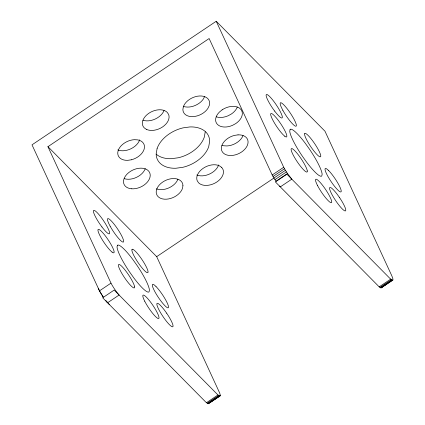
<?xml version="1.0" encoding="UTF-8"?>
<svg xmlns="http://www.w3.org/2000/svg" width="425" height="425" viewBox="0 0 425 425"><rect width="100%" height="100%" fill="white"/><g stroke="black" fill="none" stroke-linecap="round" stroke-linejoin="round"><path stroke-width="0.64" d="M205.238 131.808L204.292 137.126A28.162 18.7 -24.8 0 1 178.373 157.755L171.456 158.695A28.162 18.7 -24.8 0 1 156.188 154.163M98.255 288.23L99.482 290.854A12.447 2.173 56.1 0 0 103.27 297.118L99.482 290.854L32.002 144.84L216.229 21.25L324.987 131.224L391.898 275.974L392.971 279.066L392.854 280.064L392.068 280.086L389.821 278.317L286.902 174.192L275.384 181.916L379.18 286.859L381.023 287.922L381.459 286.79M279.618 186.06L280.314 186.878L291.832 179.153L287.502 173.517L275.984 181.241L273.928 178.043L272.202 174.988L209.132 38.532L47.935 146.678L156.687 256.652L219.688 393.035L220.235 394.899L220.113 395.888L219.332 395.919L217.967 394.979L114.187 290.062L102.675 297.787L205.588 401.896L207.814 403.644L208.287 403.75L208.744 403.235M204.568 96.592L203.479 98.834A14.083 9.35 -24.8 0 1 183.52 106.42M99.482 290.854L110.994 283.13L47.935 146.678M272.202 174.988L283.719 167.264L216.229 21.25M273.015 176.481L284.527 168.757L283.719 167.264M156.687 256.652L285.446 170.319L284.527 168.757M274.927 179.642L286.445 171.918L285.446 170.319M206.454 402.703L217.967 394.979M379.18 286.859L390.692 279.135M207.198 403.288L218.716 395.563M379.934 287.454L391.446 279.73M207.814 403.644L219.332 395.919M380.556 287.81L392.068 280.086M209.838 402.502L212.58 400.658M213.679 399.925L220.256 395.51M381.485 287.406L383.127 286.301M384.774 285.202L386.968 283.73M388.609 282.625L390.803 281.153M208.287 403.75L219.799 396.026M208.595 403.612L220.113 395.888M381.023 287.922L392.541 280.197M381.337 287.789L392.854 280.064M109.469 304.661L105.836 300.618M286.445 171.918L287.502 173.517M106.202 301.086A12.447 2.173 56.1 0 0 107.605 302.754L119.117 295.03A12.447 2.173 56.1 0 1 110.994 283.13M164.061 110.479A14.083 9.35 -24.8 0 1 142.991 120.217M177.91 179.26A14.083 9.35 -24.8 0 1 156.299 188.796M218.631 164.927A14.083 9.35 -24.8 0 1 196.828 174.999M243.042 135.564A14.083 9.35 -24.8 0 1 226.95 145.95L223.715 145.754A14.083 9.35 -24.8 0 1 221.972 145.302M237.309 107.073A14.083 9.35 -24.8 0 1 231.349 114.012L228.135 115.775A14.083 9.35 -24.8 0 1 216.235 116.811M145.265 168.677A14.083 9.35 -24.8 0 1 124.323 178.675M139.65 139.841A14.083 9.35 -24.8 0 1 126.831 150.259L123.367 150.763A14.083 9.35 -24.8 0 1 117.847 149.908M183.303 106.903L182.883 109.554A14.083 9.35 -24.8 0 0 192.918 116.625A14.083 9.35 -24.8 0 0 207.894 108.396L209.201 105.703A14.083 9.35 -24.8 0 0 199.585 95.981A14.083 9.35 -24.8 0 0 183.303 106.903M182.941 185.629L182.516 188.28A14.083 9.35 -24.8 0 1 166.233 199.203A14.083 9.35 -24.8 0 1 156.623 189.486L157.925 186.793A14.083 9.35 -24.8 0 1 172.906 178.558A14.083 9.35 -24.8 0 1 182.941 185.629M157.112 148.506L156.172 153.818A28.162 18.7 -24.8 0 0 175.87 168.252L182.787 167.312A28.162 18.7 -24.8 0 0 208.712 146.683L209.653 141.366A28.162 18.7 -24.8 0 0 189.948 126.932L183.032 127.872A28.162 18.7 -24.8 0 0 157.112 148.506M132.032 249.363L131.867 250.251A14.083 2.46 56.1 0 0 138.279 262.884A14.083 2.46 56.1 0 0 147.188 272.696L147.889 272.6A14.083 2.46 56.1 0 0 141.647 259.085A14.083 2.46 56.1 0 0 132.032 249.363M134.592 286.907L134.428 287.794A14.083 2.46 56.1 0 1 124.812 278.072A14.083 2.46 56.1 0 1 118.57 264.552L119.271 264.456A14.083 2.46 56.1 0 1 128.18 274.274A14.083 2.46 56.1 0 1 134.592 286.907M304.746 133.493L304.582 134.385A14.083 2.46 56.1 0 0 310.994 147.013A14.083 2.46 56.1 0 0 319.897 156.83L320.604 156.735A14.083 2.46 56.1 0 0 314.357 143.214A14.083 2.46 56.1 0 0 304.746 133.493M307.307 171.036L307.142 171.923A14.083 2.46 56.1 0 1 297.527 162.207A14.083 2.46 56.1 0 1 291.279 148.686L291.986 148.591A14.083 2.46 56.1 0 1 300.895 158.408A14.083 2.46 56.1 0 1 307.307 171.036M117.422 245.289L117.029 246.978A28.162 4.914 56.1 0 0 129.636 272.043L133.854 277.955A28.162 4.914 56.1 0 0 149.037 291.869L149.43 290.179A28.162 4.914 56.1 0 0 136.823 265.11L132.605 259.202A28.162 4.914 56.1 0 0 117.422 245.289M290.132 129.418L289.744 131.113A28.162 4.914 56.1 0 0 302.35 156.177L306.563 162.084A28.162 4.914 56.1 0 0 321.752 176.003L322.145 174.308A28.162 4.914 56.1 0 0 309.533 149.244L305.32 143.331A28.162 4.914 56.1 0 0 290.132 129.418M222.169 109.82L219.422 112.057A14.083 9.35 -24.8 0 0 217.451 124.419A14.083 9.35 -24.8 0 0 232.555 125.332L235.763 123.569A14.083 9.35 -24.8 0 0 240.481 108.97A14.083 9.35 -24.8 0 0 222.169 109.82M238.037 134.863L234.573 135.373A14.083 9.35 -24.8 0 0 221.754 145.786A14.083 9.35 -24.8 0 0 228.129 155.311L231.37 155.508A14.083 9.35 -24.8 0 0 247.653 144.585A14.083 9.35 -24.8 0 0 238.037 134.863M131.245 159.816L127.782 160.321A14.083 9.35 -24.8 0 1 118.171 150.604A14.083 9.35 -24.8 0 1 134.454 139.676L137.689 139.873A14.083 9.35 -24.8 0 1 144.064 149.398A14.083 9.35 -24.8 0 1 131.245 159.816M221.616 167.365L219.465 165.846A14.083 9.35 -24.8 0 0 203.304 168.215A14.083 9.35 -24.8 0 0 197.221 180.768L198.587 182.814A14.083 9.35 -24.8 0 0 216.899 181.958A14.083 9.35 -24.8 0 0 221.616 167.365M146.359 129.338L144.208 127.824A14.083 9.35 -24.8 0 1 148.925 113.225A14.083 9.35 -24.8 0 1 167.238 112.375L168.603 114.415A14.083 9.35 -24.8 0 1 162.52 126.974A14.083 9.35 -24.8 0 1 146.359 129.338M328.716 170.643L327.107 169.192A14.083 2.46 56.1 0 0 326.336 173.331A14.083 2.46 56.1 0 0 335.638 187.659L337.551 189.762A14.083 2.46 56.1 0 0 339.931 187.08A14.083 2.46 56.1 0 0 328.716 170.643M284.782 136.228L283.172 134.773A14.083 2.46 56.1 0 1 271.957 118.341A14.083 2.46 56.1 0 1 274.337 115.658L276.245 117.762A14.083 2.46 56.1 0 1 285.552 132.09A14.083 2.46 56.1 0 1 284.782 136.228M156.002 286.514L154.392 285.058A14.083 2.46 56.1 0 0 153.622 289.197A14.083 2.46 56.1 0 0 162.924 303.524L164.836 305.633A14.083 2.46 56.1 0 0 167.216 302.945A14.083 2.46 56.1 0 0 156.002 286.514M112.067 252.094L110.457 250.644A14.083 2.46 56.1 0 1 99.243 234.212A14.083 2.46 56.1 0 1 101.623 231.524L103.535 233.628A14.083 2.46 56.1 0 1 112.838 247.956A14.083 2.46 56.1 0 1 112.067 252.094M339.347 197.29L337.232 194.347A14.083 2.46 56.1 0 0 329.731 187.568A14.083 2.46 56.1 0 0 333.981 198.013L335.978 201.089A14.083 2.46 56.1 0 0 345.589 210.805A14.083 2.46 56.1 0 0 339.347 197.29M274.651 111.074L272.542 108.131A14.083 2.46 56.1 0 1 266.294 94.61A14.083 2.46 56.1 0 1 275.91 104.332L277.902 107.403A14.083 2.46 56.1 0 1 282.152 117.853A14.083 2.46 56.1 0 1 274.651 111.074M166.632 313.156L164.523 310.213A14.083 2.46 56.1 0 0 157.016 303.434A14.083 2.46 56.1 0 0 161.272 313.884L163.264 316.954A14.083 2.46 56.1 0 0 172.879 326.676A14.083 2.46 56.1 0 0 166.632 313.156M101.936 226.939L99.827 223.996A14.083 2.46 56.1 0 1 93.58 210.481A14.083 2.46 56.1 0 1 103.195 220.203L105.188 223.274A14.083 2.46 56.1 0 1 109.443 233.718A14.083 2.46 56.1 0 1 101.936 226.939M282.853 110.309L281.478 107.599A14.083 2.46 56.1 0 1 283.858 104.917A14.083 2.46 56.1 0 1 295.072 121.348L295.986 123.59A14.083 2.46 56.1 0 1 292.692 124.031A14.083 2.46 56.1 0 1 282.853 110.309M110.139 226.174L108.763 223.47A14.083 2.46 56.1 0 1 111.143 220.782A14.083 2.46 56.1 0 1 122.358 237.214L123.271 239.456A14.083 2.46 56.1 0 1 119.978 239.902A14.083 2.46 56.1 0 1 110.139 226.174M144.697 301.171A14.083 2.46 56.1 0 0 158.52 318.585A14.083 2.46 56.1 0 0 149.478 300.688A14.083 2.46 56.1 0 0 144.697 301.171M317.411 185.305A14.083 2.46 56.1 0 0 331.234 202.714A14.083 2.46 56.1 0 0 322.187 184.817A14.083 2.46 56.1 0 0 317.411 185.305M131.766 188.801A14.083 9.35 -24.8 0 0 150.105 174.053A14.083 9.35 -24.8 0 0 128.69 172.624A14.083 9.35 -24.8 0 0 131.766 188.801"/></g></svg>
